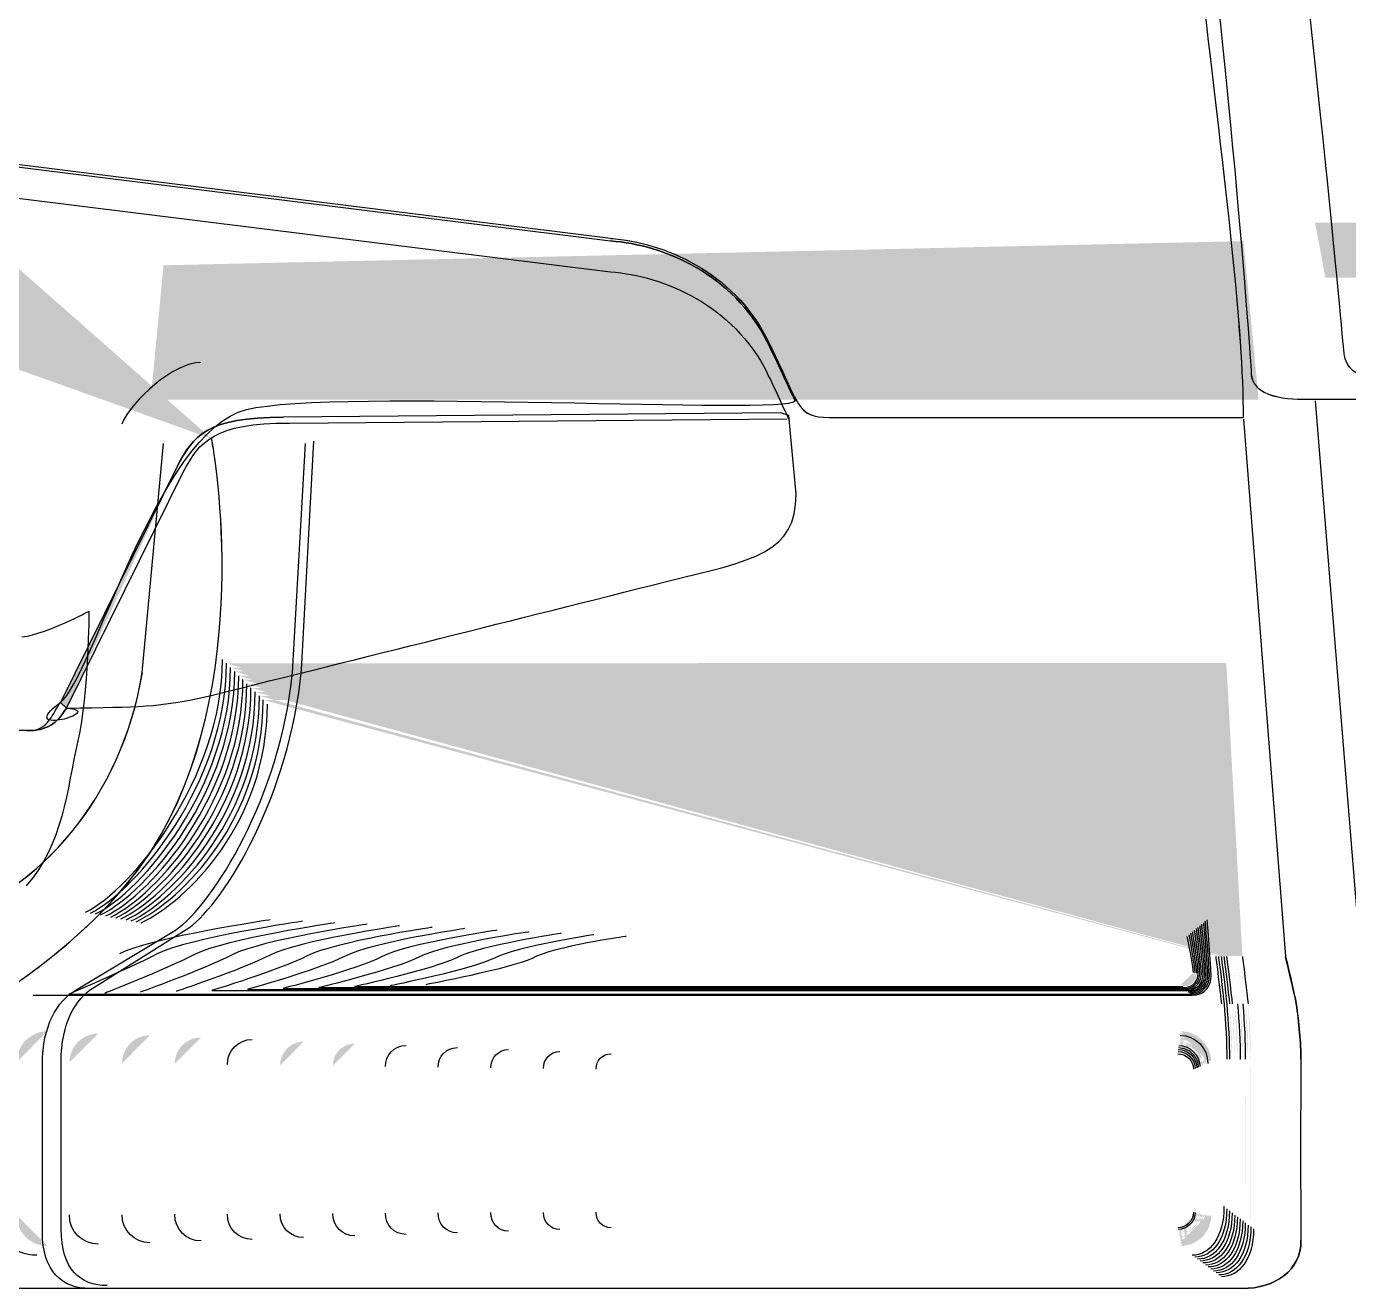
# Model space of a CAD drawing. Header units: millimetres. Extents: x 1111 to 1333, y -447 to -319.
# Drawn here: x 1279.4271 to 1279.769, y -441.529 to -441.2025 of the extents above; entities that cross this region are included whole.
import ezdxf

# ---------------------------------------------------------------- set-up
doc = ezdxf.new("R2010")
doc.units = ezdxf.units.MM

# ---------------------------------------------------------------- blocks, each defined once
blk = doc.blocks.new('scanne')
at = {"transparency": 33554559}
h = blk.add_hatch(color=256, dxfattribs=at)
h.paths.add_polyline_path([(-0.0975874738126095, 1.296359629576272, 0.0168549005299228), (-0.0688020886334471, 1.293485652926165)], flags=0)
h.paths.add_polyline_path([(-0.0600433026513656, 1.175333279526512), (-0.0584922676337101, 1.175333279526512)], flags=0)
h.paths.add_polyline_path([(0.0004470630344713, 1.321769232658652), (-0.1286537928419875, 1.435587831744214), (-0.1618185710119633, 1.435587831744214), (-0.1618185710119633, 1.379887427141738)], flags=0)
h = blk.add_hatch(color=256, dxfattribs=at)
h.paths.add_polyline_path([(0.1513764558496859, 1.331595495681995), (0.1496885648018633, 1.327763526814806), (0.1513764558496859, 1.331595495681995)], flags=0)
h.paths.add_polyline_path([(0.1036137010430593, 1.37292601703325), (-0.1107484621236381, 1.39965856174831)], flags=0)
h.paths.add_polyline_path([(-0.0473385011102892, 1.246242951037174, 0.0017698296080251), (-0.0862512325804801, 1.246242951037174)], flags=0)
h = blk.add_hatch(color=256, dxfattribs=at)
h.paths.add_polyline_path([(0.1421021788180496, 1.339888971158416), (-0.0024177898801554, 1.341485624853021)], flags=0)
h.paths.add_polyline_path([(-0.0228093384941985, 1.325564706584145), (-0.0228093384941985, 1.325564706584145), (-0.0525983345671648, 1.256589266978153)], flags=0)
h.paths.add_polyline_path([(-0.0647785213229781, 1.248560379828859, 0.2978939078603542), (-0.0525983345671648, 1.256589266978153)], flags=0)
h.paths.add_polyline_path([(-0.0647785213229781, 1.248560379828177), (-0.0687929648977388, 1.246325064655593)], flags=0)
h.paths.add_polyline_path([(-0.0473065680364471, 1.246233827301693, 0.0008270529626428), (-0.0687929648986483, 1.246325064655593)], flags=0)
h.paths.add_polyline_path([(-0.0386846380854422, 1.253532815619792), (-0.0083938365653466, 1.314753080137961)], flags=0)
h.paths.add_polyline_path([(0.019022988304414, 1.32734383498655), (0.1475764200570211, 1.328484301911203)], flags=0)
h = blk.add_hatch(color=256, dxfattribs=at)
h.paths.add_polyline_path([(0.1475855437927294, 1.328479740043576), (0.0190321120401222, 1.327339273118923)], flags=0)
h.paths.add_polyline_path([(-0.0083847128300931, 1.314748518270107), (-0.0386755143501887, 1.253528253752165), (-0.0370788606558108, 1.252068456088409)], flags=0)
h.paths.add_polyline_path([(0.0006934038917734, 1.255444238185873, 0.0006733534395204), (0.1180702597787331, 1.284822666165609)], flags=0)
h.paths.add_polyline_path([(0.15159998736749, 1.307449529952009), (0.1496840029342366, 1.327749841211698)], flags=0)
h = blk.add_hatch(color=256, dxfattribs=at)
h.paths.add_polyline_path([(0.004292717504768, 1.263660161911047), (0.2628593786741931, 1.263751399265174), (0.2670106782795756, 1.187841920756682)], flags=0)
h.paths.add_polyline_path([(0.2692003747758918, 1.161246232072699, 0.0222684320543198), (0.2684704759433316, 1.175570496646969)], flags=0)
h.paths.add_polyline_path([(0.2692003747749823, 1.161246232072699, 0.0024872101212874), (0.2692003747749823, 1.117862870256885)], flags=0)
h.paths.add_polyline_path([(0.2608977755633077, 1.105454590116096), (-0.0752662551628873, 1.105454590116096)], flags=0)
h.paths.add_polyline_path([(-0.086032262931667, 1.120371897491395), (-0.086032262931667, 1.160060146471096)], flags=0)
h = blk.add_hatch(color=256, dxfattribs=at)
h.paths.add_polyline_path([(0.0053510708110025, 1.262569875530971), (0.2622298409312407, 1.262752350239225), (0.2663355218603556, 1.187846482624536)], flags=0)
h.paths.add_polyline_path([(0.2678409382012887, 1.175575058514596, 0.003522116565355), (0.2663355218603556, 1.187846482624536)], flags=0)
h.paths.add_polyline_path([(0.2684795996785851, 1.161250793940325, 0.0224793541183303), (0.2678409382012887, 1.175575058514823)], flags=0)
h.paths.add_polyline_path([(0.2684795996794946, 1.161250793940325, 0.001679570936832), (0.2684795996794946, 1.118369237571414)], flags=0)
h.paths.add_polyline_path([(0.2602226191440877, 1.106006576107574), (-0.0722006800685904, 1.106006576107574)], flags=0)
h.paths.add_polyline_path([(-0.0830123065150019, 1.120878264805924), (-0.0830123065150019, 1.160019089661773)], flags=0)
h = blk.add_hatch(color=256, dxfattribs=at)
h.paths.add_polyline_path([(0.006413985984409001, 1.261575388372875), (0.2616048650563698, 1.261849100434574), (0.26561930863204, 1.187901225036966)], flags=0)
h.paths.add_polyline_path([(0.2671247249720636, 1.175584182250076, 0.0034442225814645), (0.2656193086311305, 1.187901225036966)], flags=0)
h.paths.add_polyline_path([(0.2677633864502695, 1.161259917675806, 0.0025554279630001), (0.2677633864502695, 1.118925785430747)], flags=0)
h.paths.add_polyline_path([(0.2595064059153174, 1.106471886613007), (-0.0691305431075762, 1.106471886613007)], flags=0)
h.paths.add_polyline_path([(-0.0799421695539877, 1.121434812665256), (-0.0799421695539877, 1.160028213397026)], flags=0)
h = blk.add_hatch(color=256, dxfattribs=at)
h.paths.add_polyline_path([(0.007476901158725, 1.260439483315622), (0.2610255078586761, 1.260804432731674), (0.264948714079992, 1.187860168227643)], flags=0)
h.paths.add_polyline_path([(0.2664541304209251, 1.175588744117703, 0.0035221165651862), (0.264948714079992, 1.187860168227643)], flags=0)
h.paths.add_polyline_path([(0.2670927918977668, 1.161264479543433, 0.0222738856167405), (0.2664541304204704, 1.175588744117703)], flags=0)
h.paths.add_polyline_path([(0.2670927918977668, 1.161264479543433, 0.0017269876414389), (0.2670927918977668, 1.119432152745503)], flags=0)
h.paths.add_polyline_path([(0.2588358113637241, 1.106978253927536), (-0.066060406146562, 1.106978253927536)], flags=0)
h.paths.add_polyline_path([(-0.0768720325925187, 1.121895561302608), (-0.0768720325925187, 1.160032775264653)], flags=0)
h = blk.add_hatch(color=256, dxfattribs=at)
h.paths.add_polyline_path([(0.008544378200213, 1.259440434289672), (0.260405093851432, 1.259896621059624), (0.2642826813960255, 1.18781911141832)], flags=0)
h.paths.add_polyline_path([(0.2657424790597815, 1.175593305985557, 0.0030684496727749), (0.2642826813955708, 1.18781911141832)], flags=0)
h.paths.add_polyline_path([(0.2664267592138003, 1.161223422734337, 0.0017517821410804), (0.2664267592138003, 1.119938520060031)], flags=0)
h.paths.add_polyline_path([(0.2581697786797576, 1.107530239919242), (-0.0630313259946434, 1.107530239919242)], flags=0)
h.paths.add_polyline_path([(-0.0738429524406001, 1.122401928617136), (-0.0738429524406001, 1.160037337132507)], flags=0)
h = blk.add_hatch(color=256, dxfattribs=at)
h.paths.add_polyline_path([(0.0095616746973519, 1.258354709777222), (0.2598257366541929, 1.258902133901301), (0.2636120868444323, 1.187828235153574)], flags=0)
h.paths.add_polyline_path([(0.2650718845077336, 1.175602429720811, 0.0027300134375388), (0.2636120868444323, 1.187828235153574)], flags=0)
h.paths.add_polyline_path([(0.2657105459854847, 1.161232546469364, 0.0223102956164706), (0.2650718845077336, 1.175602429720811)], flags=0)
h.paths.add_polyline_path([(0.2657105459854847, 1.161232546469591, 0.0017795535465475), (0.2657105459854847, 1.120495067919136)], flags=0)
h.paths.add_polyline_path([(0.2574535654505325, 1.107995550424448), (-0.0599611890331744, 1.107995550424448)], flags=0)
h.paths.add_polyline_path([(-0.0707728154795859, 1.122912857799519), (-0.0707728154795859, 1.160046460867761)], flags=0)
h = blk.add_hatch(color=256, dxfattribs=at)
h.paths.add_polyline_path([(0.0106245898712132, 1.25731004207455), (0.2592007607793221, 1.257903084875124), (0.2628958736152072, 1.187832797021428)], flags=0)
h.paths.add_polyline_path([(0.2650399514334367, 1.161237108337445, 0.0174411639425399), (0.2643556712785084, 1.175606991588665)], flags=0)
h.paths.add_polyline_path([(0.2650399514334367, 1.161237108337218, 0.0027008957180332), (0.2650399514334367, 1.120955816556488)], flags=0)
h.paths.add_polyline_path([(0.2567829708989393, 1.108547536415926), (-0.0569366707488825, 1.108547536415926)], flags=0)
h.paths.add_polyline_path([(-0.0677026785176622, 1.123419225114048), (-0.0677026785176622, 1.160051022735615)], flags=0)
h = blk.add_hatch(color=256, dxfattribs=at)
h.paths.add_polyline_path([(0.011710314383663, 1.25626993623905), (0.2585985942430398, 1.256999835070928), (0.2622024697254801, 1.187841920756682)], flags=0)
h.paths.add_polyline_path([(0.2643465475437097, 1.161246232072699, 0.0198196559909718), (0.2636622673887814, 1.175616115323919)], flags=0)
h.paths.add_polyline_path([(0.2643465475437097, 1.161246232072926, 0.0018292540077924), (0.2643465475437097, 1.121512364416048)], flags=0)
h.paths.add_polyline_path([(0.2560895670092123, 1.109012846921132), (-0.0538893431260021, 1.109012846921132)], flags=0)
h.paths.add_polyline_path([(-0.0646553508952366, 1.123930154296431), (-0.0646553508952366, 1.160060146471096)], flags=0)
h = blk.add_hatch(color=256, dxfattribs=at)
h.paths.add_polyline_path([(0.0127960388952033, 1.25522983040355), (0.2579964277067575, 1.256050966589555), (0.2615090658352983, 1.187851044492163)], flags=0)
h.paths.add_polyline_path([(0.2636531436535279, 1.161255355807952, 0.0027834327054814), (0.2636531436535279, 1.122023293598431)], flags=0)
h.paths.add_polyline_path([(0.2553961631185757, 1.109523776103515), (-0.050842015502667, 1.109523776103515)], flags=0)
h.paths.add_polyline_path([(-0.0616080232723562, 1.124441083478586), (-0.0616080232723562, 1.1600236515294)], flags=0)
h = blk.add_hatch(color=256, dxfattribs=at)
h.paths.add_polyline_path([(0.0137905260542084, 1.254180600833024), (0.2573942611704751, 1.255047355695751), (0.2608156619446618, 1.187851044492163)], flags=0)
h.paths.add_polyline_path([(0.2629597397628913, 1.161255355807952, 0.0018861995901678), (0.2629597397628913, 1.122570717722055)], flags=0)
h.paths.add_polyline_path([(0.2547027592283939, 1.110071200227366), (-0.0477490692030642, 1.110071200227366)], flags=0)
h.paths.add_polyline_path([(-0.058560695649021, 1.124988507602438), (-0.058560695649021, 1.1600236515294)], flags=0)
h = blk.add_hatch(color=256, dxfattribs=at)
h.paths.add_polyline_path([(0.0466314116176818, 1.180264658509031), (0.2512767965865805, 1.180264658509031)], flags=0)
h.paths.add_polyline_path([(0.2512767965865805, 1.180264658509031, 0.4172923152248026), (0.2547894347133024, 1.183594821929091)], flags=0)
h.paths.add_polyline_path([(0.2532383996970111, 1.193448456158648), (0.0992753648617964, 1.193448456158648)], flags=0)
h = blk.add_hatch(color=256, dxfattribs=at)
h.paths.add_polyline_path([(0.2515733179864128, 1.180045688859308, 0.4107044023572481), (0.255222812146485, 1.183512708310672)], flags=0)
h.paths.add_polyline_path([(0.2537173958055519, 1.193822529309954), (0.09085871895717901, 1.193822529309954)], flags=0)
h = blk.add_hatch(color=256, dxfattribs=at)
h.paths.add_polyline_path([(0.0558555081045142, 1.180538370570957), (0.2510122082601356, 1.180538370570957)], flags=0)
h.paths.add_polyline_path([(0.2510122082601356, 1.180538370570957, 0.4104679750091375), (0.2543879903571451, 1.18368605928299)], flags=0)
h.paths.add_polyline_path([(0.2527457179851353, 1.193037888065873), (0.1076327064863562, 1.193037888065873)], flags=0)
h = blk.add_hatch(color=256, dxfattribs=at)
h.paths.add_polyline_path([(-0.0420558583152797, 1.168472230507404, 0.4128273407616958), (-0.0499478894346339, 1.160534580711555)], flags=0)
h.paths.add_polyline_path([(-0.0420558583152797, 1.168472230507632), (0.2510441413339777, 1.168472230507632)], flags=0)
h.paths.add_polyline_path([(0.2589361724528771, 1.160534580711555, 0.4128273405764055), (0.2510441413335229, 1.168472230507632)], flags=0)
h.paths.add_polyline_path([(0.2589361724528771, 1.160534580711555), (0.2589361724528771, 1.120937569085981)], flags=0)
h.paths.add_polyline_path([(0.2510441413339777, 1.112954300613409, 0.4202357505255508), (0.2589361724528771, 1.120937569085981)], flags=0)
h.paths.add_polyline_path([(0.2510441413339777, 1.112954300612955), (-0.0420558583152797, 1.112954300612955)], flags=0)
h.paths.add_polyline_path([(-0.0499478894346339, 1.120937569085981, 0.4202357504946672), (-0.0420558583152797, 1.112954300612955)], flags=0)
h = blk.add_hatch(color=256, dxfattribs=at)
h.paths.add_polyline_path([(-0.0288127563851504, 1.167929368250725, 0.4136436614093478), (-0.0363398380884519, 1.160402286548332)], flags=0)
h.paths.add_polyline_path([(-0.0288127563851504, 1.167929368251407), (0.2509209709057814, 1.167929368251407)], flags=0)
h.paths.add_polyline_path([(0.2584936712871695, 1.160402286548332, 0.4146511768649119), (0.2509209709062361, 1.167929368251407)], flags=0)
h.paths.add_polyline_path([(0.25849367128626, 1.160402286548332), (0.25849367128626, 1.121033368307507)], flags=0)
h.paths.add_polyline_path([(0.2509209709057814, 1.113415049249624, 0.4234180566804868), (0.25849367128626, 1.121033368307507)], flags=0)
h.paths.add_polyline_path([(0.2509209709057814, 1.113415049250534), (-0.0288127563851504, 1.113415049250534)], flags=0)
h = blk.add_hatch(color=256, dxfattribs=at)
h.paths.add_polyline_path([(-0.0155468451168872, 1.16743212467054, 0.4153465082023419), (-0.0227089774045908, 1.160178755031211)], flags=0)
h.paths.add_polyline_path([(-0.015546845117342, 1.167432124672359), (0.2509118471709826, 1.167432124672359)], flags=0)
h.paths.add_polyline_path([(0.2580739794577767, 1.160178755030983), (0.2580739794577767, 1.121037930175361)], flags=0)
h.paths.add_polyline_path([(0.2509118471709826, 1.113784560534895, 0.4176941690727114), (0.2580739794577767, 1.121037930175361)], flags=0)
h.paths.add_polyline_path([(0.2509118471709826, 1.113784560534213), (-0.015546845117342, 1.113784560534213)], flags=0)
h = blk.add_hatch(color=256, dxfattribs=at)
h.paths.add_polyline_path([(-0.0022946194524138, 1.166880138679971, 0.4164047413661791), (-0.009091802323610001, 1.160037337132507)], flags=0)
h.paths.add_polyline_path([(-0.0022946194524138, 1.166880138680653), (0.2507978004780398, 1.166880138680653)], flags=0)
h.paths.add_polyline_path([(0.2576862207022259, 1.160037337132507, 0.4111219855133833), (0.2507978004784945, 1.16688013868088)], flags=0)
h.paths.add_polyline_path([(0.2576862207035901, 1.160037337132507), (0.2576862207035901, 1.121170224338584)], flags=0)
h.paths.add_polyline_path([(0.2507978004784945, 1.114236185437221, 0.4183153774819468), (0.2576862207035901, 1.121170224338584)], flags=0)
h.paths.add_polyline_path([(0.2507978004780398, 1.114236185436311), (-0.0022946194524138, 1.114236185436311)], flags=0)
h = blk.add_hatch(color=256, dxfattribs=at)
h.paths.add_polyline_path([(0.0109667299486773, 1.166382895101605), (0.2507841148756142, 1.166382895101605)], flags=0)
h.paths.add_polyline_path([(0.2572619670088443, 1.159859424292108, 0.4105219905779709), (0.2507841148756142, 1.166382895101605)], flags=0)
h.paths.add_polyline_path([(0.25726196700748, 1.159859424292108), (0.25726196700748, 1.121174786206211)], flags=0)
h.paths.add_polyline_path([(0.2507841148756142, 1.114651315398077, 0.4184194155894408), (0.2572619670079348, 1.121174786206211)], flags=0)
h.paths.add_polyline_path([(0.2507841148756142, 1.11465131539694), (0.0109667299486773, 1.11465131539694)], flags=0)
h = blk.add_hatch(color=256, dxfattribs=at)
h.paths.add_polyline_path([(0.0242326412164857, 1.16579441416934, 0.4157513921827544), (0.018165357177395, 1.159681511451935)], flags=0)
h.paths.add_polyline_path([(0.0242326412164857, 1.165794414168431), (0.2506837537855517, 1.165794414168431)], flags=0)
h.paths.add_polyline_path([(0.2568422751789967, 1.159681511451935, 0.4098417958017756), (0.2506837537855517, 1.165794414168431)], flags=0)
h.paths.add_polyline_path([(0.2568422751789967, 1.159681511451935), (0.2568422751789967, 1.121224966751015)], flags=0)
h.paths.add_polyline_path([(0.2506837537855517, 1.115112064036111, 0.4182363198351557), (0.2568422751794515, 1.121224966751015)], flags=0)
h.paths.add_polyline_path([(0.2506837537855517, 1.115112064034519), (0.0242326412164857, 1.115112064034519)], flags=0)
h = blk.add_hatch(color=256, dxfattribs=at)
h.paths.add_polyline_path([(0.0374803050137871, 1.165297170588246, 0.4153866929667342), (0.0317779703902943, 1.159549217288713)], flags=0)
h.paths.add_polyline_path([(0.0374803050137871, 1.165297170589383), (0.2506107639026139, 1.165297170589383)], flags=0)
h.paths.add_polyline_path([(0.2564043358795516, 1.159549217288713, 0.4090810373141249), (0.2506107639026139, 1.165297170589383)], flags=0)
h.paths.add_polyline_path([(0.2564043358800063, 1.159549217288713), (0.2564043358800063, 1.121320765972541)], flags=0)
h.paths.add_polyline_path([(0.2506107639026139, 1.115527193993557, 0.4193037753826279), (0.2564043358800063, 1.121320765972541)], flags=0)
h.paths.add_polyline_path([(0.2506107639026139, 1.115527193995148), (0.0374803050137871, 1.115527193995148)], flags=0)
h = blk.add_hatch(color=256, dxfattribs=at)
h.paths.add_polyline_path([(0.0507234069434617, 1.164804488877734), (0.2505332121515948, 1.164804488877734)], flags=0)
h.paths.add_polyline_path([(0.2560074533905663, 1.159375866316167), (0.2560074533905663, 1.121421127061921)], flags=0)
h.paths.add_polyline_path([(0.2505332121515948, 1.115946885824541, 0.4156561507398768), (0.2560074533905663, 1.121421127061921)], flags=0)
h.paths.add_polyline_path([(0.2505332121515948, 1.115946885823404), (0.0507234069434617, 1.115946885823404)], flags=0)
h = blk.add_hatch(color=256, dxfattribs=at)
h.paths.add_polyline_path([(0.0639893182112701, 1.16426162662151), (0.2504784697391642, 1.16426162662151)], flags=0)
h.paths.add_polyline_path([(0.255587761562083, 1.159197953475995), (0.255587761562083, 1.121516926283675)], flags=0)
h.paths.add_polyline_path([(0.2504784697391642, 1.116362015782669, 0.4167061247438588), (0.255587761562083, 1.121516926283675)], flags=0)
h.paths.add_polyline_path([(0.2504784697391642, 1.116362015784034), (0.0639893182112701, 1.116362015784034)], flags=0)
h = blk.add_hatch(color=256, dxfattribs=at)
h.paths.add_polyline_path([(0.077241543876653, 1.163759821174608), (0.2504100417238533, 1.163759821174608)], flags=0)
h.paths.add_polyline_path([(0.2552000028078964, 1.159015478767969), (0.2552000028078964, 1.121562544960625)], flags=0)
h.paths.add_polyline_path([(0.250410041724308, 1.116772583877491, 0.4143578873702576), (0.2552000028078964, 1.121562544960625)], flags=0)
h.paths.add_polyline_path([(0.2504100417238533, 1.116772583876809), (0.077241543876653, 1.116772583876809)], flags=0)
at = {"lineweight": -3}
for points in [[(-0.1107621477269731, 1.400397584315442), (0.1036000154406338, 1.373619420923432)], [(-0.1107484621236381, 1.39965856174831), (0.1036137010430593, 1.37292601703325)], [(-0.1107530239912648, 1.3916114271276), (0.1036091391754326, 1.36492450108949)], [(0.2857553926544369, 1.331969568833301), (1.959732744735674, 1.331969568833301)], [(0.2857964494630778, 1.331595495681995), (0.2975204494498484, 1.187349239045488)], [(0.1475855437927294, 1.328479740043576), (0.0190321120401222, 1.327339273118923)], [(0.1475855437927294, 1.328479740043576), (0.0190321120401222, 1.327339273118923)], [(0.0206333276021269, 1.325801923704375), (0.149186759354734, 1.326942390629028)], [(0.15159998736749, 1.307449529952009), (0.1496840029342366, 1.327749841211698), (0.1475855437927294, 1.328479740043576)], [(0.15159998736749, 1.307449529952009), (0.1496840029342366, 1.327749841211698), (0.1475855437927294, 1.328479740043576)], [(0.1601671749060642, 1.327225226426435), (0.267279828474102, 1.327225226426435)], [(0.2672752666064753, 1.326782725259818), (0.2781781304067863, 1.187828235153574)], [(-0.0174765151539305, 1.261319923781684), (-0.012002273914959, 1.320532966512246)], [(0.0213586645661508, 1.261292552575241), (0.0246888279859832, 1.320551213983208)], [(0.0236715314888443, 1.262004203936385), (0.0269104575552319, 1.321171627990224)], [(-0.0083847128300931, 1.314748518270107), (-0.0386755143501887, 1.253528253752165), (-0.0370788606558108, 1.252068456088409)], [(-0.0083847128300931, 1.314748518270107), (-0.0386755143501887, 1.253528253752165), (-0.0370788606558108, 1.252068456088409)], [(-0.0370742987877293, 1.252082141691516), (-0.0067834972676337, 1.313256787532736)], [(-0.0345698334210738, 1.179224552673531), (-0.0089321369539448, 1.194598046818782)], [(-0.0300216513253417, 1.179844966680775), (-0.005433184428739001, 1.195218460825799)], [(-0.0433286194031553, 1.116681346522909), (-0.0433286194031553, 1.160019089661773)], [(-0.0384611065690024, 1.117392997883825), (-0.0384611065690024, 1.160685122345739)], [(0.2669103171899678, 1.101928266384902), (-0.1397345694824708, 1.101928266384902)]]:
    blk.add_lwpolyline(points, dxfattribs=at)
for centre, radius, start, end in [((-0.3238289033063211, 1.112955441119311), 0.5196098445050346, 24.26748582898114, 25.76630112727269), ((-10.848119687794, 44.84932818820903), 44.92352906157771, 283.9748004281454, 284.1291216456426), ((-10.848119687794, 44.84932818820903), 44.92352906157771, 283.9748004281454, 284.1291216456426), ((-0.0667948668458394, -4.250417491326516), 5.496694876815759, 89.79719267774995, 90.20280732223699), ((3.360964770731015, 1.137784546497414), 3.078907103062694, 179.563648925287, 180.4363510747097)]:
    blk.add_arc(centre, radius, start, end, dxfattribs=at)
for points in [[(0.1934186285627675, 1.862364240571878), (0.2567829708989393, 1.551244863512465), (0.2693281070703506, 1.338068785946688), (0.2693281070703506, 1.338068785946688)], [(0.293314407430671, 1.343743749363966), (0.293314407430671, 1.343743749363966), (0.2669468121318914, 1.638987826831453), (0.2222861273605758, 1.85941727403815)], [(0.2672935140774371, 1.327243473897169), (0.2672935140774371, 1.350326524453294), (0.262914121086169, 1.38504233764138), (0.2565275063077479, 1.439419800611176)], [(0.267279828474102, 1.327225226426435), (0.267279828474102, 1.350308276982559), (0.2629004354828339, 1.385069708847368), (0.2565138207044129, 1.439401553140442)], [(0.1036000154406338, 1.373619420923432), (0.1175137119214469, 1.372478953998779), (0.1353049959473083, 1.364997490972655), (0.1441094006061121, 1.347479919009174)], [(0.1036137010430593, 1.373592049717217), (0.1175273975247819, 1.372497201469514), (0.1352730628730114, 1.365015738443389), (0.1441230862085376, 1.347452547802959)], [(0.1441230862085376, 1.346832133795942), (0.1352730628730114, 1.364395324436372), (0.1175273975247819, 1.371876787462497), (0.1036137010430593, 1.37292601703325)], [(0.1036137010430593, 1.37292601703325), (0.1175273975247819, 1.371876787462497), (0.1352730628730114, 1.364395324436372), (0.1441230862085376, 1.346832133795942)], [(0.1036091391754326, 1.36492450108949), (0.1175228356571552, 1.363875271518736), (0.1352685010053847, 1.356348189815662), (0.1441185243409109, 1.338830617852181)], [(0.1441094006061121, 1.347479919009174), (0.1528681865872841, 1.329825491014844), (0.1515908636317818, 1.327453319811411), (0.1601671749060642, 1.327225226426435)], [(0.1441230862085376, 1.347452547802959), (0.1528818721906191, 1.329798119808629), (0.1516045492351168, 1.327471567282145), (0.1601808605084898, 1.327243473897169)], [(0.1513764558496859, 1.331595495681995), (0.1497341834785857, 1.334651947040129), (0.1478638177225093, 1.339350670769817), (0.1441230862085376, 1.346832133795942)], [(0.1441230862085376, 1.346832133795942), (0.1478638177225093, 1.339350670769817), (0.1497341834785857, 1.334651947040129), (0.1513764558496859, 1.331595495681995)], [(0.3014345319354561, 1.337585227970293), (0.2966901895281353, 1.337585227970293), (0.2937705942015327, 1.340003017850904), (0.293314407430671, 1.343743749363966)], [(-0.0024177898801554, 1.341485624853021), (-0.0093518287824281, 1.341485624853021), (-0.0201634552283849, 1.331677609300413), (-0.0228093384941985, 1.325564706584145)], [(0.2693189833355518, 1.338041414740246), (0.2705050689371546, 1.331609181284875), (0.2808148899359821, 1.331974130700928), (0.2857873257278243, 1.331974130700928)], [(0.2693281070703506, 1.338068785946688), (0.2705141926724082, 1.33159093381414), (0.2808240136716904, 1.331955883230193), (0.2857964494630778, 1.331955883230193)], [(0.2693326689379774, 1.338082471549569), (0.2705187545404897, 1.331604619417475), (0.2808285755393172, 1.331969568833301), (0.2857553926544369, 1.331969568833301)], [(0.0094567517396627, 1.329314561832461), (0.0323573275879881, 1.334925659102054), (0.1496885648018633, 1.327763526814806), (0.1513764558496859, 1.331595495681995)], [(-0.0386709524821072, 1.253541939355045), (-0.030322734594165, 1.259837316779567), (-0.013443824108208, 1.323749083239817), (0.0094567517396627, 1.329314561832461)], [(-0.0083938365653466, 1.314753080137961), (-0.0042425369595094, 1.322508255225784), (-0.0007298988314233, 1.32734383498655), (0.019022988304414, 1.32734383498655)], [(0.0190321120401222, 1.327339273118923), (-0.000720775095715, 1.327339273118923), (-0.0042334132242559, 1.322503693358157), (-0.0083847128300931, 1.314748518270107)], [(0.0190321120401222, 1.327339273118923), (-0.000720775095715, 1.327339273118923), (-0.0042334132242559, 1.322503693358157), (-0.0083847128300931, 1.314748518270107)], [(0.0190321120401222, 1.327339273118923), (-0.000720775095715, 1.327339273118923), (-0.0042334132242559, 1.322503693358157), (-0.0083847128300931, 1.314748518270107)], [(-0.0067834972676337, 1.313256787532736), (-0.0026321976617965, 1.321057581297736), (0.0008804404662897, 1.325801923704375), (0.0206333276021269, 1.325801923704375)], [(-0.0125451361711839, 1.219528653792622), (0.0119520933710646, 1.262820778254535), (0.0004561867701796, 1.321760108923399), (0.0004561867701796, 1.321760108923399)], [(-0.0125086412301698, 1.219537777528103), (0.0119429696358111, 1.262829901990016), (0.0004470630344713, 1.321769232658652), (0.0004470630344713, 1.321769232658652)], [(0.1180702597810068, 1.284822666165837), (0.1409252169521551, 1.29043376343543), (0.15159998736749, 1.292167273161112), (0.15159998736749, 1.307449529952009)], [(0.1180702597810068, 1.284822666165837), (0.1409252169521551, 1.29043376343543), (0.15159998736749, 1.292167273161112), (0.15159998736749, 1.307449529952009)], [(0.1180702597810068, 1.284822666165837), (0.1409252169521551, 1.29043376343543), (0.15159998736749, 1.292167273161112), (0.15159998736749, 1.307449529952009)], [(-0.0485930147276577, 1.27049383972394), (-0.0417958318564615, 1.271406213263617), (-0.0313035361489256, 1.277154166564287), (-0.0313035361489256, 1.277154166564287)], [(-0.0313035361489256, 1.277154166564287), (-0.0313035361489256, 1.277154166564287), (-0.0313035361489256, 1.255941481764693), (-0.0341775127992605, 1.243578820300854)], [(-0.032147481673519, 1.19931957988706), (-0.0202410069794041, 1.205067533187502), (0.0032526116690406, 1.233944155721019), (0.0032526116690406, 1.264691144011067)], [(-0.0308792824528155, 1.199064115295868), (-0.0189271890819782, 1.204857687273261), (0.004292717504768, 1.232913173621), (0.004292717504768, 1.263660161911047)], [(-0.0295472170848825, 1.198840583778519), (-0.0176407423912224, 1.204588537079189), (0.0053510708110025, 1.2318685059181), (0.0053510708110025, 1.262569875530971)], [(-0.005433184428739001, 1.195218460825799), (0.0039186443539165, 1.201970025020045), (0.0207519361622417, 1.229797417982808), (0.0236715314888443, 1.262004203936385)], [(-0.0667903049782126, 1.198457386891959), (-0.0447564839930692, 1.204205340192402), (-0.0226314256535716, 1.229158756505057), (-0.0174765151539305, 1.261319923781684)], [(-0.0667766193748776, 1.198420891950263), (-0.0447427983897342, 1.204168845250933), (-0.0226177400502365, 1.229122261563361), (-0.0174628295505954, 1.261283428839988)], [(-0.0282562085260452, 1.198575995452074), (-0.0163041151552079, 1.204323948752744), (0.006413985984409001, 1.23078278140565), (0.006413985984409001, 1.261575388372875)], [(-0.0269195812900307, 1.198306845257775), (-0.0150131065968253, 1.204054798558445), (0.007476901158725, 1.229783732379701), (0.007476901158725, 1.260439483315622)], [(-0.0256240108644761, 1.198037695063703), (-0.0136719174931841, 1.203785648364146), (0.008544378200213, 1.228693445999851), (0.008544378200213, 1.259440434289672)], [(-0.0242873836284616, 1.197818725413981), (-0.0123809089343467, 1.203566678714651), (0.0095616746973519, 1.227607721487402), (0.0095616746973519, 1.258354709777222)], [(-0.0089321369539448, 1.194598046818782), (0.0008302599219405, 1.201349611013029), (0.0182109758541174, 1.229131385298842), (0.0213586645661508, 1.261292552575241)], [(-0.0370788606558108, 1.252068456088409), (-0.0176453042583944, 1.252479024181184), (-0.0142695221618396, 1.252022837411459), (0.0006934038908639, 1.255444238185646)], [(-0.0370788606558108, 1.252068456088409), (-0.0176453042583944, 1.252479024181184), (-0.0142695221618396, 1.252022837411459), (0.0006934038908639, 1.255444238185646)], [(-0.0370788606558108, 1.252068456088409), (-0.0176453042583944, 1.252479024181184), (-0.0142695221618396, 1.252022837411459), (0.0006934038908639, 1.255444238185646)], [(-0.0229963750696243, 1.197549575219909), (-0.0110899003755094, 1.203297528520351), (0.0106245898712132, 1.226563053784502), (0.0106245898712132, 1.25731004207455)], [(-0.0216825571721984, 1.197284986893237), (-0.0098217011552606, 1.203032940193907), (0.011710314383663, 1.225522947949002), (0.011710314383663, 1.25626993623905)], [(-0.0203687392752272, 1.197020398566792), (-0.0085078832578347, 1.202813970544411), (0.0127960388952033, 1.224482842113502), (0.0127960388952033, 1.25522983040355)], [(-0.0370742987877293, 1.252082141691516), (-0.0260345789572512, 1.251306624182689), (-0.0508967579150976, 1.244463822634543), (-0.0386709524821072, 1.253541939355045)], [(-0.0473385011102892, 1.246242951037174), (-0.0419554972261267, 1.246242951037174), (-0.0396745633768205, 1.248022079439579), (-0.0370742987877293, 1.252082141691516)], [(-0.0370742987877293, 1.252082141691516), (-0.0396745633768205, 1.248022079439579), (-0.0419554972261267, 1.246242951037174), (-0.0473385011102892, 1.246242951037174)], [(-0.0473065680364471, 1.246233827301693), (-0.0419691828285522, 1.246233827301693), (-0.0412849026745335, 1.249563990721753), (-0.0386846380854422, 1.253532815619792)], [(-0.0190549213773466, 1.196792305181816), (-0.0071940653608635, 1.202540258482258), (0.0137905260542084, 1.223433612542976), (0.0137905260542084, 1.254180600833024)], [(-0.0177593509513372, 1.196518593120117), (-0.0058984949339447, 1.202266546420332), (0.0148580030956964, 1.222384382972222), (0.0148580030956964, 1.25308575258532)], [(-0.0341775127992605, 1.243578820300854), (-0.0370058707724184, 1.231124921483115), (-0.0379638629894998, 1.216618182201045), (-0.0475437851566767, 1.20608026781656)], [(-0.1032806847013035, 1.153244716128938), (-0.1032806847013035, 1.153244716128938), (-0.0369967470367101, 1.176282148008112), (-0.0125451361711839, 1.219528653792622)], [(-0.0584922676337101, 1.175333279526512), (-0.0412484077326099, 1.186190524649873), (-0.023000936937251, 1.200925357316918), (-0.0125086412301698, 1.219537777528103)], [(0.0155970256626006, 1.197298672496344), (0.0155970256626006, 1.197298672496344), (-0.0146481571807726, 1.192873660828581), (-0.0233613244852222, 1.188539886514718)], [(0.0239498054186242, 1.196924599345038), (0.0239498054186242, 1.196924599345038), (-0.0052917665300356, 1.192682062385301), (-0.013639984419342, 1.188485144102287)], [(0.2584754238152982, 1.182874046832694), (0.2584754238152982, 1.184835649943124), (0.257426194244772, 1.196924599345038), (0.257426194244772, 1.196924599345038)], [(0.2589270487171689, 1.182791933214275), (0.2589270487171689, 1.184844773678605), (0.257923437823365, 1.197298672496344), (0.257923437823365, 1.197298672496344)], [(0.032325394514146, 1.196504907516782), (0.032325394514146, 1.196504907516782), (0.0041330521351028, 1.192444845264844), (-0.0039414536911409, 1.188339164335957)], [(0.0406644886677441, 1.196185576777907), (0.0406644886677441, 1.196185576777907), (0.0135669945364043, 1.192216751880096), (0.005720582094681998, 1.188247926982057)], [(0.0490355158947296, 1.195765884949651), (0.0490355158947296, 1.195765884949651), (0.0229872513348255, 1.191933916082689), (0.0154145509543469, 1.188101947215727)], [(0.0574567236674284, 1.195355316856648), (0.0574567236674284, 1.195355316856648), (0.0324120699999639, 1.191660204020763), (0.0251130816820933, 1.187965091184651)], [(0.0658140652910788, 1.195026862382292), (0.0658140652910788, 1.195026862382292), (0.0418186411950501, 1.191468605577256), (0.034838983616055, 1.18786473009527)], [(0.074166845048012, 1.19461173242189), (0.074166845048012, 1.19461173242189), (0.0512206505225095, 1.191190331647703), (0.0445147050052128, 1.187814549550694)], [(0.0825013773335286, 1.194196602461261), (0.0825013773335286, 1.194196602461261), (0.0606044123794618, 1.19100329507205), (0.0542177976010407, 1.18771875032894)], [(0.09085871895717901, 1.193822529309954), (0.09085871895717901, 1.193822529309954), (0.0700566022508156, 1.190674840597921), (0.0639436995345477, 1.187572770562383)], [(0.0992753648617964, 1.193448456158648), (0.0992753648617964, 1.193448456158648), (0.0794768590492367, 1.190437623477464), (0.0735920497174902, 1.18742679079628)], [(0.2547894347146666, 1.183594821929091), (0.2547894347146666, 1.185054619592847), (0.2532383996970111, 1.193448456158648), (0.2532383996970111, 1.193448456158648)], [(0.2552228121455755, 1.183512708310672), (0.2552228121455755, 1.185018124651151), (0.2537173958055519, 1.193822529309954), (0.2537173958055519, 1.193822529309954)], [(0.2555786378263747, 1.183430594692026), (0.2555786378263747, 1.185027248386631), (0.2541644588397958, 1.194196602461261), (0.2541644588397958, 1.194196602461261)], [(0.2560028915224848, 1.183343919205753), (0.2560028915224848, 1.184986191577309), (0.2546343312126282, 1.19461173242189), (0.2546343312126282, 1.19461173242189)], [(0.2564088977480878, 1.183302862396431), (0.2564088977480878, 1.184945134767986), (0.2551315747921308, 1.195026862382292), (0.2551315747921308, 1.195026862382292)], [(0.2568559607818769, 1.183220748777785), (0.2568559607818769, 1.184954258503466), (0.2555786378263747, 1.195355316856648), (0.2555786378263747, 1.195355316856648)], [(0.2572847763460686, 1.183129511423885), (0.2572847763460686, 1.184954258503466), (0.2560530720672887, 1.195765884949651), (0.2560530720672887, 1.195765884949651)], [(0.2576725351002551, 1.183093016482189), (0.2576725351002551, 1.184963382238947), (0.2564864494986523, 1.196185576777907), (0.2564864494986523, 1.196185576777907)], [(0.2580922269287384, 1.18295616045134), (0.2580922269287384, 1.18491776356177), (0.2569973786810351, 1.196504907516782), (0.2569973786810351, 1.196504907516782)], [(0.1076327064863562, 1.193037888065873), (0.1076327064863562, 1.193037888065873), (0.08883781156669099, 1.190392004800287), (0.0833179516519067, 1.187335553442153)], [(0.2543879903571451, 1.183686059283218), (0.2543879903571451, 1.185100238269797), (0.2527457179851353, 1.193037888065873), (0.2527457179851353, 1.193037888065873)], [(-0.013639984419342, 1.188485144102287), (-0.022033820984916, 1.18424260714255), (-0.0364493229137679, 1.178084085748878), (-0.0364493229137679, 1.178084085748878)], [(-0.0039414536911409, 1.188339164335957), (-0.0120615781959259, 1.184233483407069), (-0.0272069789555189, 1.1783030553986), (-0.0272069789555189, 1.1783030553986)], [(0.005720582094681998, 1.188247926982057), (-0.0020345929935957, 1.184324720760969), (-0.0180011299391936, 1.178576767460526), (-0.0180011299391936, 1.178576767460526)], [(0.0154145509543469, 1.188101947215727), (0.0078874692510453, 1.184269978348538), (-0.0087633478494809, 1.178795737110021), (-0.0087633478494809, 1.178795737110021)], [(0.0251130816820933, 1.187965091184651), (0.0179053307176673, 1.184315597025488), (0.0004789961087681, 1.179023830494998), (0.0004789961087681, 1.179023830494998)], [(0.034838983616055, 1.18786473009527), (0.0278593260366051, 1.184306473290234), (0.0097030925951458, 1.17928841882167), (0.0097030925951458, 1.17928841882167)], [(0.0445147050052128, 1.187814549550694), (0.0378543781646386, 1.184393148776507), (0.0189226272148062, 1.179557569015742), (0.0189226272148062, 1.179557569015742)], [(0.0542177976010407, 1.18771875032894), (0.0478311828226197, 1.184479824262552), (0.0281695330406819, 1.179781100532864), (0.0281695330406819, 1.179781100532864)], [(0.0639436995345477, 1.187572770562383), (0.0578307968182799, 1.184470700527299), (0.0373936295275144, 1.180045688859308), (0.0373936295275144, 1.180045688859308)], [(0.0735920497174902, 1.18742679079628), (0.0677984777405527, 1.184461576792045), (0.0466314116176818, 1.180264658509031), (0.0466314116176818, 1.180264658509031)], [(0.0833179516519067, 1.187335553442153), (0.0777068543818587, 1.184689670176794), (0.0558555081045142, 1.180538370570957), (0.0558555081045142, 1.180538370570957)], [(0.2601040105839729, 1.187851044492163), (0.2601040105839729, 1.187851044492163), (0.2614269522161976, 1.177906172908706), (0.2615638082472742, 1.175579620382222)], [(0.2608156619446618, 1.187851044492163), (0.2608156619446618, 1.187851044492163), (0.2620929849001641, 1.177906172908706), (0.2622754596079631, 1.175579620382222)], [(0.2615090658352983, 1.187851044492163), (0.2615090658352983, 1.187851044492163), (0.2627863887908006, 1.177906172908706), (0.2629688634985996, 1.175579620382222)], [(0.2622024697254801, 1.187841920756682), (0.2622024697254801, 1.187841920756682), (0.2634797926814372, 1.177897049173225), (0.2636622673887814, 1.175616115323919)], [(0.2628958736152072, 1.187832797021428), (0.2628958736152072, 1.187832797021428), (0.2641731965711642, 1.177887925437971), (0.2643556712785084, 1.175606991588665)], [(0.2670106782795756, 1.187841920756682), (0.2670106782795756, 1.187841920756682), (0.2682880012355326, 1.177897049173225), (0.2684704759433316, 1.175570496646969)], [(0.2809243747612982, 1.175611553456064), (0.2805594253452455, 1.177892487305598), (0.2781416354648627, 1.187837358889055), (0.2781416354648627, 1.187837358889055)], [(0.2781461973324895, 1.187837358889055), (0.2781461973324895, 1.187837358889055), (0.2805639872128722, 1.177892487305598), (0.2809289366289249, 1.175611553456064)], [(0.2781781304067863, 1.187828235153574), (0.2781781304067863, 1.187828235153574), (0.2805503016095372, 1.177883363570117), (0.2809152510255899, 1.175602429720811)], [(0.2517922876370449, 1.179781100532864), (0.2544837895786713, 1.179781100532864), (0.2555786378263747, 1.181925178351548), (0.2555786378263747, 1.183430594692026)], [(0.2520796853011689, 1.179557569015742), (0.2548624245980591, 1.179557569015742), (0.2560028915224848, 1.181747265511148), (0.2560028915224848, 1.183343919205753)], [(0.2523488354956953, 1.17928841882167), (0.2552684308232074, 1.17928841882167), (0.2564088977480878, 1.181569352670976), (0.2564088977480878, 1.183302862396431)], [(0.2526134238221402, 1.179023830494998), (0.2556698751807289, 1.179023830494998), (0.2568559607818769, 1.181396001698431), (0.2568559607818769, 1.183220748777785)], [(0.2528597646785329, 1.178795737110021), (0.2560074533905663, 1.178795737110021), (0.2572847763460686, 1.181259145667354), (0.2572847763460686, 1.183129511423885)], [(0.2531106674016428, 1.178576767460526), (0.2563952121447528, 1.178576767460526), (0.2576725351002551, 1.181085794694809), (0.2576725351002551, 1.183093016482189)], [(-0.0384611065690024, 1.160685122345739), (-0.0384611065690024, 1.170584375252246), (-0.0347659937326625, 1.176879752676541), (-0.0300216513253417, 1.179844966680775)], [(0.0281695330406819, 1.179781100532864), (0.0281695330406819, 1.179781100532864), (0.249055167016877, 1.179781100532864), (0.2517922876370449, 1.179781100532864)], [(0.0373936295275144, 1.180045688859308), (0.0373936295275144, 1.180045688859308), (0.2489274347215087, 1.180045688859308), (0.2515733179873223, 1.180045688859308)], [(0.2533935031990495, 1.1783030553986), (0.2567692852956043, 1.1783030553986), (0.2580922269287384, 1.180948938663959), (0.2580922269287384, 1.18295616045134)], [(0.2536398440545327, 1.178084085748878), (0.2571981008597959, 1.178084085748878), (0.2584754238152982, 1.180775587691414), (0.2584754238152982, 1.182874046832694)], [(0.2539089942486044, 1.177819497422433), (0.2575584884082218, 1.177819497422433), (0.2589270487171689, 1.180556618041691), (0.2589270487171689, 1.182791933214275)], [(-0.0456688575325188, 1.177819497422433), (-0.0456688575325188, 1.177819497422433), (0.2502595000894416, 1.177819497422433), (0.2539089942486044, 1.177819497422433)], [(-0.0433286194031553, 1.160019089661773), (-0.0433286194031553, 1.169872723891103), (-0.0394966505361936, 1.176304957346474), (-0.0345698334210738, 1.179224552673531)], [(-0.0364493229137679, 1.178084085748878), (-0.0364493229137679, 1.178084085748878), (0.2501272059259918, 1.178084085748878), (0.2536398440545327, 1.178084085748878)], [(0.0004789961087681, 1.179023830494998), (0.0004789961087681, 1.179023830494998), (0.2495569724644611, 1.179023830494998), (0.2526134238221402, 1.179023830494998)], [(0.0097030925951458, 1.17928841882167), (0.0097030925951458, 1.17928841882167), (0.2493836214914609, 1.17928841882167), (0.2523488354956953, 1.17928841882167)], [(0.0189226272148062, 1.179557569015742), (0.0189226272148062, 1.179557569015742), (0.2492057086512887, 1.179557569015742), (0.2520796853011689, 1.179557569015742)], [(0.2622754596079631, 1.175579620382222), (0.2626404090244705, 1.170880896652533), (0.2630053584405232, 1.165361036737067), (0.2629597397628913, 1.161255355807952)], [(0.2629688634985996, 1.175579620382222), (0.2633338129146523, 1.170880896652533), (0.2636987623302502, 1.165361036737067), (0.2636531436535279, 1.161255355807952)], [(0.2657424790597815, 1.175593305985557), (0.2661530471525566, 1.170848963578691), (0.2664723778914322, 1.165329103663225), (0.2664267592147098, 1.16122342273411)], [(0.2671247249720636, 1.175584182250076), (0.2674896743881163, 1.170885458520388), (0.2678090051269919, 1.165365598604694), (0.2677633864502695, 1.161259917675806)], [(0.2809152510255899, 1.175602429720811), (0.2816451498576953, 1.170858087314172), (0.2821469553048246, 1.165338227398478), (0.2821469553048246, 1.161232546469591)], [(0.2821560790400781, 1.161241670204844), (0.2821560790400781, 1.165347351133959), (0.2816542735929488, 1.170867211049426), (0.2809243747612982, 1.175611553456064)], [(0.2809289366289249, 1.175611553456064), (0.2816132167838532, 1.170867211049426), (0.2821606409072501, 1.165347351133959), (0.2821606409072501, 1.161241670204844)], [(0.0045344964926244, 1.159859424292108), (0.0045344964926244, 1.163417681097371), (0.0073172357890599, 1.166382895101605), (0.0109667299486773, 1.166382895101605)], [(0.2509118471709826, 1.167432124672359), (0.2548806720690209, 1.167432124672359), (0.2580739794577767, 1.164147579929021), (0.2580739794577767, 1.160178755030983)], [(0.0453860217355668, 1.159375866316167), (0.0453860217355668, 1.162295461643225), (0.047666955584873, 1.164804488877734), (0.0507234069434617, 1.164804488877734)], [(0.0590168824194279, 1.159197953475995), (0.0590168824194279, 1.161935074095254), (0.0611153415613899, 1.16426162662151), (0.0639893182112701, 1.16426162662151)], [(0.0726340575013183, 1.159015478767969), (0.0726340575013183, 1.161615743356378), (0.0745956606108393, 1.163759821174608), (0.077241543876653, 1.163759821174608)], [(0.0862421088465908, 1.158883184604746), (0.0862421088465908, 1.161255355807952), (0.0880212372492224, 1.16321695891861), (0.0904846458063276, 1.16321695891861)], [(0.0998729695304519, 1.158705271764347), (0.0998729695304519, 1.160894968259981), (0.1014696232248298, 1.162674096662385), (0.1037505570741359, 1.162674096662385)], [(0.2502777475604034, 1.162674096662385), (0.252421825378633, 1.162674096662385), (0.2543834284895183, 1.160894968259981), (0.2543834284895183, 1.158705271764347)], [(0.2503781086500112, 1.16321695891861), (0.2526590424997721, 1.16321695891861), (0.2548031203180017, 1.161255355807952), (0.2548031203180017, 1.158883184604746)], [(0.2504100417238533, 1.163759821174608), (0.2529646876348579, 1.163759821174608), (0.2552000028078964, 1.161615743356378), (0.2552000028078964, 1.159015478767969)], [(0.2504784697391642, 1.16426162662151), (0.2532155903584226, 1.16426162662151), (0.255587761562083, 1.161935074095254), (0.255587761562083, 1.159197953475995)], [(0.2505332121515948, 1.164804488877734), (0.2534984261558293, 1.164804488877734), (0.2560074533905663, 1.162295461643225), (0.2560074533905663, 1.159375866316167)], [(-0.0447199890511456, 1.110527386997091), (-0.0510153664756672, 1.110527386997091), (-0.0555316154971024, 1.114815542634232), (-0.0555316154971024, 1.12549031304934)], [(0.0639893182112701, 1.116362015784034), (0.0611153415613899, 1.116362015784034), (0.0590168824194279, 1.11855171227944), (0.0590168824194279, 1.121516926283675)], [(0.077241543876653, 1.116772583876809), (0.0745956606108393, 1.116772583876809), (0.0726340575013183, 1.118825424341366), (0.0726340575013183, 1.121562544960625)], [(0.0904846458063276, 1.117233332514615), (0.0880212372492224, 1.117233332514615), (0.0862421088465908, 1.119103698270919), (0.0862421088465908, 1.121612725505428)], [(0.1037505570741359, 1.117648462475017), (0.1014696232248298, 1.117648462475017), (0.0998729695304519, 1.119381972200699), (0.0998729695304519, 1.121708524726955)], [(0.2543834284895183, 1.121708524726955), (0.2543834284895183, 1.119381972200699), (0.252421825378633, 1.117648462475017), (0.2502777475604034, 1.117648462475017)], [(0.2548031203180017, 1.121612725505428), (0.2548031203180017, 1.119103698270919), (0.2526590424997721, 1.117233332514615), (0.2503781086500112, 1.117233332514615)], [(0.2622480884022025, 1.123118141845907), (0.2622480884022025, 1.115317348080907), (0.2586442129206716, 1.110527386997091), (0.2539911078677051, 1.110527386997091)], [(0.2629597397628913, 1.122570717722055), (0.2629597397628913, 1.114769923957055), (0.2593558642813605, 1.110071200227366), (0.2547027592283939, 1.110071200227366)], [(0.2636531436535279, 1.122023293598431), (0.2636531436535279, 1.114268118510153), (0.2600492681715423, 1.109523776103515), (0.2553961631185757, 1.109523776103515)], [(0.2643465475437097, 1.121512364416048), (0.2643465475437097, 1.113757189327998), (0.260697053384547, 1.109012846921132), (0.2560895670092123, 1.109012846921132)], [(-0.0288127563851504, 1.113415049250534), (-0.0330096746686195, 1.113415049250534), (-0.0363398380884519, 1.116699593993871), (-0.0363398380884519, 1.121033368307507)], [(-0.015546845117342, 1.113784560534213), (-0.0195612886925574, 1.113784560534213), (-0.0227089774045908, 1.116977867923424), (-0.0227089774045908, 1.121037930175361)], [(-0.0022946194524138, 1.114236185436311), (-0.0061265883193755, 1.114236185436311), (-0.009091802323610001, 1.117247018117495), (-0.009091802323610001, 1.121170224338584)], [(0.0109667299486773, 1.11465131539694), (0.0073172357890599, 1.11465131539694), (0.0045344964926244, 1.117479673370098), (0.0045344964926244, 1.121174786206211)], [(0.0242326412164857, 1.115112064034519), (0.0208112404422991, 1.115112064034519), (0.0181653571764855, 1.117757947299651), (0.0181653571764855, 1.121224966751015)], [(0.0374803050137871, 1.115527193995148), (0.0342413789473994, 1.115527193995148), (0.0317779703902943, 1.118036221229431), (0.0317779703902943, 1.121320765972541)], [(0.0507234069434617, 1.115946885823404), (0.047666955584873, 1.115946885823404), (0.0453860217355668, 1.118319057026837), (0.0453860217355668, 1.121421127061921)], [(0.2650399514334367, 1.120955816556715), (0.2650399514334367, 1.113200641468665), (0.2613904572751835, 1.108547536415926), (0.2567829708989393, 1.108547536415926)], [(0.2657105459854847, 1.120495067919136), (0.2657105459854847, 1.112739892831086), (0.2621066705034991, 1.107995550424448), (0.2574535654505325, 1.107995550424448)], [(0.2664267592147098, 1.119938520060031), (0.2664267592147098, 1.112183344971754), (0.2627772650550924, 1.107530239919242), (0.2581697786797576, 1.107530239919242)], [(0.2670927918986763, 1.119432152745275), (0.2670927918986763, 1.111722596334402), (0.2634889164157812, 1.106978253927536), (0.2588358113637241, 1.106978253927536)], [(0.2677633864502695, 1.118925785430747), (0.2677633864502695, 1.111170610342696), (0.2641595109678292, 1.106471886613007), (0.2595064059153174, 1.106471886613007)], [(0.2684795996785851, 1.118369237571414), (0.2684795996785851, 1.110614062483591), (0.2648757241970543, 1.106006576107574), (0.2602226191440877, 1.106006576107574)], [(-0.0310115766158106, 1.101946513855637), (-0.0381737089035141, 1.101946513855637), (-0.0433286194031553, 1.106280288169728), (-0.0433286194031553, 1.116681346522909)], [(-0.0265546318748875, 1.10270378389373), (-0.033579908130605, 1.10270378389373), (-0.0384611065690024, 1.106900702176744), (-0.0384611065690024, 1.117392997883825)], [(0.2692003747749823, 1.117862870256885), (0.2692003747749823, 1.110153313845785), (0.2655508806162743, 1.105454590116096), (0.2608977755633077, 1.105454590116096)], [(0.2698937786651641, 1.117342817339249), (0.2698937786651641, 1.109633260928148), (0.2662442845060013, 1.104980155875409), (0.2615911794539443, 1.104980155875409)], [(0.2821469553048246, 1.114336546525692), (0.2821469553048246, 1.106626990114591), (0.2754866284642503, 1.101928266384902), (0.2669103171899678, 1.101928266384902)], [(0.2669194409256761, 1.101937390120383), (0.2754957521999586, 1.101937390120383), (0.2821560790400781, 1.106636113850072), (0.2821560790400781, 1.114345670261172)], [(0.2821606409072501, 1.114345670261172), (0.2821606409072501, 1.106636113850072), (0.2755003140675853, 1.101937390120383), (0.2669240027933029, 1.101937390120383)]]:
    blk.add_open_spline(points, degree=3, dxfattribs=at)
at = {"lineweight": -3, "transparency": 33554559}
for points in [[(1.959728182867593, 1.377624740762939), (0.2857964494630778, 1.377624740762939), (1.959180758743741, 1.363437332219746), (0.2884879514056138, 1.363437332219746)], [(-0.0119931501801602, 1.366621515873248), (0.2672843903417288, 1.37287127462082), (-0.0153233135999926, 1.33186008400844), (0.2712075965621352, 1.33186008400844)]]:
    blk.add_solid(points, dxfattribs=at)

msp = doc.modelspace()

# ---------------------------------------------------------------- block references
msp.add_blockref('scanne', (1279.474531254918, -442.6308947301144))

doc.saveas('drawing.dxf')
